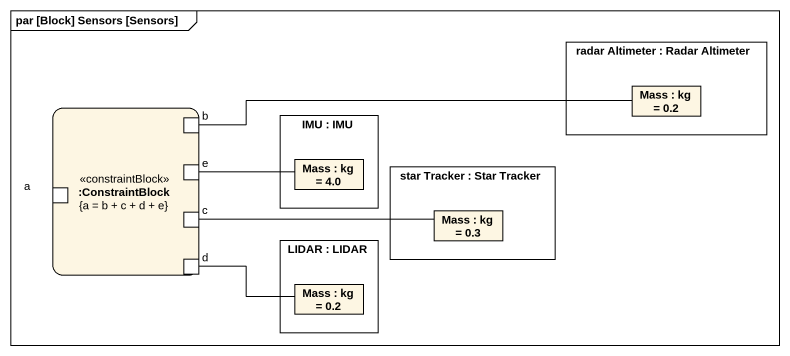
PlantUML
@startuml
mainframe par [Block] Sensors [Sensors]
rectangle "radar Altimeter : Radar Altimeter" as radar_Altimeter {
  rectangle "Mass : kg = 0.2" as Mass
}
rectangle ":ConstraintBlock\n{a = b + c + d + e}" as ConstraintBlock <<constraintBlock>> {
  port b
  port a
  port e
  port c
  port d
}
rectangle "IMU : IMU" as IMU {
  rectangle "Mass : kg = 4.0" as Mass_2
}
rectangle "star Tracker : Star Tracker" as star_Tracker {
  rectangle "Mass : kg = 0.3" as Mass_3
}
rectangle "LIDAR : LIDAR" as LIDAR {
  rectangle "Mass : kg = 0.2" as Mass_4
}
b -right- Mass
e -right- Mass_2
c -right- Mass_3
d -right- Mass_4
@enduml
